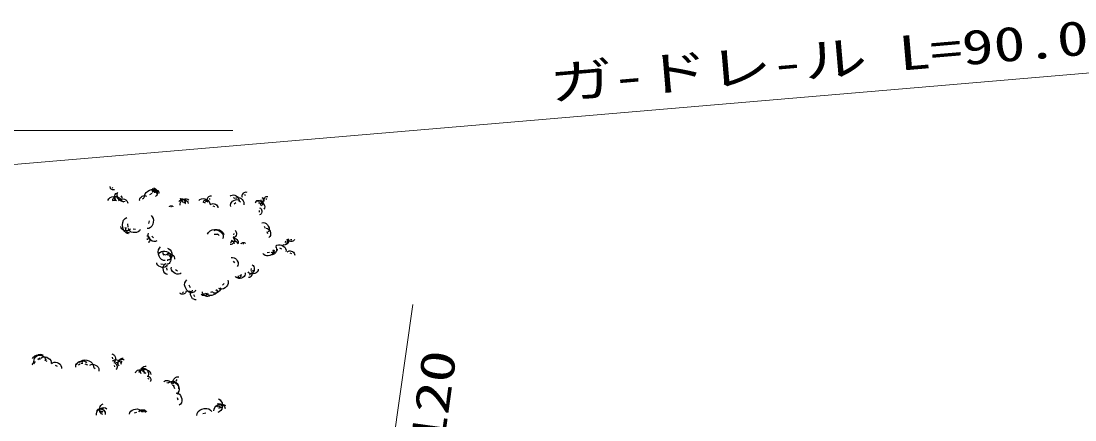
# Model space of a CAD drawing. Units: millimetres, scale not verified. Extents: x 40000 to 680000, y 20000 to 380000.
# Drawn here: x 121335 to 177162, y 303992 to 325115 of the extents above; entities that cross this region are included whole.
import ezdxf
from ezdxf.enums import TextEntityAlignment as Align

# ---------------------------------------------------------------- set-up
doc = ezdxf.new("R2010")
doc.units = ezdxf.units.MM
doc.header["$LTSCALE"] = 1000
for name, color, linetype, lineweight in [('M-BGD', 7, 'Continuous', 25), ('M-BGD-HTXT', 7, 'Continuous', 13), ('M-TTL-BAND', 7, 'Continuous', 25)]:
    doc.layers.add(name, color=color, linetype=linetype, lineweight=lineweight)
doc.styles.add('ＭＳ ゴシック', font='')
doc.styles.get('ＭＳ ゴシック').set_extended_font_data('MS Gothic')

# ---------------------------------------------------------------- blocks, each defined once
blk = doc.blocks.new('BUHIN259')
at = {"color": 7, "linetype": 'Continuous', "lineweight": 25}
blk.add_line((36, -24), (-36, 24), dxfattribs=at)
blk.add_lwpolyline([(-180, 122), (-135, 148), (-70, 158), (-14, 154), (45, 127), (99, 91), (150, 43), (177, -11), (187, -70), (180, -122)], dxfattribs=at)

msp = doc.modelspace()

# ---------------------------------------------------------------- linework, layer by layer
at = {"layer": 'M-BGD'}
for p, q in [((126154, 316295), (126200, 316264)), ((128418, 316080), (128375, 316131)), ((128419, 316010), (128396, 316098)), ((128493, 316043), (128416, 316066)), ((128493, 316071), (128431, 316059)), ((126373, 315596), (126226, 315604)), ((126357, 315711), (126307, 315669)), ((126429, 315853), (126414, 315768)), ((126616, 315854), (126693, 315758)), ((126792, 315527), (126696, 315554)), ((127834, 315737), (127765, 315687)), ((128259, 315975), (128131, 315910)), ((129911, 315530), (129861, 315588)), ((129988, 315498), (129891, 315517)), ((130039, 315536), (129946, 315482)), ((131109, 315472), (130989, 315519)), ((131142, 315563), (131091, 315548)), ((131340, 315722), (131302, 315657)), ((132682, 315714), (132589, 315756)), ((132717, 315486), (132624, 315425)), ((132959, 315522), (132874, 315591)), ((133210, 315938), (133164, 315881)), ((133997, 315473), (133912, 315477)), ((133989, 315457), (133924, 315500)), ((134037, 315571), (134056, 315640)), ((134338, 315720), (134303, 315666)), ((129306, 315272), (129268, 315272)), ((131594, 315286), (131513, 315317)), ((133971, 315000), (133971, 315077)), ((134082, 315325), (134024, 315410)), ((126969, 314370), (126988, 314197)), ((128096, 314399), (128138, 314537)), ((126824, 314182), (126924, 314159)), ((126981, 314065), (127016, 314011)), ((127272, 314105), (127396, 314094)), ((131737, 313815), (131563, 313819)), ((131836, 313761), (131747, 313850)), ((132603, 313790), (132627, 313867)), ((134289, 314135), (134224, 314235)), ((134407, 313854), (134380, 313950)), ((128041, 313528), (128025, 313601)), ((128255, 313716), (128344, 313635)), ((132477, 313450), (132512, 313535)), ((132663, 313338), (132586, 313349)), ((132729, 313426), (132683, 313480)), ((133130, 313320), (133083, 313317)), ((135323, 313390), (135373, 313456)), ((135359, 313396), (135371, 313450)), ((135611, 313554), (135680, 313554)), ((128825, 312869), (128875, 312723)), ((129015, 312722), (128892, 312749)), ((129134, 312701), (129122, 312828)), ((129295, 312605), (129210, 312655)), ((134377, 312856), (134492, 312883)), ((134669, 312907), (134719, 312996)), ((134706, 312947), (134771, 312978)), ((135153, 313029), (135045, 313087)), ((135670, 312781), (135589, 312816)), ((128742, 312265), (128854, 312238)), ((129107, 312419), (129130, 312512)), ((132655, 312303), (132594, 312400)), ((129040, 312044), (129056, 311925)), ((129509, 311959), (129613, 311893)), ((132810, 311597), (132868, 311605)), ((132932, 311640), (133025, 311687)), ((133445, 311660), (133472, 311725)), ((133522, 311913), (133541, 312013)), ((133579, 311890), (133687, 311917)), ((130230, 311138), (130288, 311000)), ((131997, 311124), (132093, 311213)), ((129881, 310749), (129946, 310768)), ((130376, 310843), (130441, 310847)), ((130464, 310626), (130514, 310537)), ((131017, 310676), (131087, 310688)), ((131106, 310700), (131183, 310661)), ((131387, 310758), (131502, 310789)), ((131651, 310848), (131728, 310902)), ((122368, 307206), (122226, 307217)), ((122322, 307262), (122228, 307175)), ((122711, 307093), (122600, 307148)), ((126204, 307227), (126184, 307313)), ((126668, 307086), (126601, 307046)), ((126665, 307100), (126621, 307017)), ((122041, 306998), (122013, 306966)), ((123261, 306824), (123155, 306875)), ((124451, 306943), (124380, 306891)), ((124604, 306976), (124501, 306956)), ((124874, 306896), (124728, 306944)), ((125265, 306702), (125170, 306765)), ((126308, 306804), (126289, 306879)), ((126448, 307008), (126357, 307039)), ((127856, 306672), (127805, 306594)), ((127960, 306456), (127834, 306488)), ((127919, 306459), (127864, 306549)), ((128103, 306137), (128072, 306196)), ((129147, 305934), (129064, 305958)), ((129586, 306124), (129531, 306053)), ((129456, 305773), (129349, 305836)), ((129484, 305635), (129436, 305773)), ((129654, 305035), (129622, 305165)), ((131773, 304671), (131782, 304815)), ((125595, 304434), (125512, 304448)), ((125658, 304446), (125550, 304377)), ((125645, 304389), (125575, 304442)), ((125670, 304621), (125667, 304509)), ((127458, 304378), (127329, 304354)), ((127817, 304414), (127737, 304414)), ((127836, 304417), (127797, 304431)), ((131122, 304356), (130961, 304313)), ((131918, 304642), (131797, 304588)), ((131883, 304682), (131838, 304735)), ((131963, 304638), (131869, 304660))]:
    msp.add_line(p, q, dxfattribs=at)
for points in [[(126293, 316202), (126264, 316186), (126223, 316179), (126187, 316181), (126149, 316198), (126114, 316221), (126081, 316251), (126064, 316286), (126058, 316323), (126061, 316357)], [(126383, 315598), (126342, 315629), (126307, 315683), (126288, 315736), (126289, 315801), (126300, 315864), (126323, 315929), (126361, 315975), (126410, 316007), (126460, 316022)], [(126848, 315565), (126776, 315549), (126684, 315563), (126609, 315592), (126540, 315653), (126482, 315725), (126434, 315811), (126420, 315895), (126432, 315979), (126462, 316047)], [(127877, 315779), (127875, 315864), (127912, 315966), (127962, 316044), (128047, 316108), (128143, 316157), (128251, 316193), (128350, 316189), (128443, 316157), (128513, 316106)], [(128262, 316112), (128295, 316148), (128349, 316175), (128400, 316187), (128460, 316179), (128518, 316162), (128575, 316134), (128614, 316094), (128639, 316045), (128648, 315997)], [(128291, 316231), (128329, 316240), (128378, 316235), (128418, 316220), (128455, 316189), (128487, 316151), (128514, 316106), (128523, 316062), (128518, 316017), (128503, 315980)], [(128308, 316036), (128318, 316072), (128346, 316110), (128377, 316137), (128421, 316153), (128467, 316161), (128517, 316163), (128558, 316149), (128593, 316124), (128616, 316094)], [(128349, 316275), (128403, 316265), (128461, 316228), (128503, 316185), (128531, 316123), (128548, 316056), (128556, 315984), (128540, 315923), (128506, 315869), (128465, 315832)], [(133071, 315765), (133052, 315805), (133048, 315861), (133055, 315908), (133082, 315956), (133117, 316000), (133160, 316040), (133208, 316059), (133259, 316063), (133302, 316054)], [(125933, 315619), (125976, 315696), (126061, 315767), (126145, 315810), (126254, 315823), (126364, 315817), (126479, 315793), (126564, 315739), (126630, 315662), (126666, 315581)], [(126207, 315584), (126197, 315622), (126203, 315671), (126217, 315711), (126249, 315749), (126287, 315780), (126331, 315808), (126376, 315816), (126421, 315811), (126457, 315796)], [(126503, 315608), (126543, 315652), (126609, 315687), (126672, 315703), (126747, 315695), (126819, 315675), (126892, 315642), (126940, 315593), (126973, 315532), (126985, 315473)], [(127626, 315587), (127617, 315637), (127630, 315701), (127652, 315751), (127697, 315797), (127749, 315834), (127810, 315865), (127869, 315872), (127927, 315861), (127973, 315837)], [(129699, 315556), (129734, 315603), (129797, 315641), (129858, 315662), (129931, 315660), (130003, 315645), (130077, 315618), (130128, 315574), (130164, 315517), (130180, 315460)], [(129761, 315374), (129757, 315438), (129780, 315515), (129814, 315575), (129876, 315626), (129945, 315667), (130025, 315698), (130098, 315699), (130169, 315678), (130224, 315644)], [(129761, 315704), (129805, 315716), (129862, 315709), (129909, 315693), (129953, 315657), (129991, 315613), (130023, 315562), (130034, 315510), (130029, 315458), (130011, 315415)], [(130750, 315611), (130807, 315663), (130896, 315699), (130978, 315712), (131072, 315693), (131162, 315658), (131250, 315607), (131306, 315539), (131340, 315457), (131348, 315380)], [(130991, 315517), (130996, 315548), (131016, 315582), (131039, 315607), (131074, 315624), (131112, 315636), (131153, 315642), (131188, 315634), (131220, 315616), (131242, 315594)], [(131224, 315526), (131199, 315564), (131187, 315619), (131187, 315669), (131208, 315722), (131236, 315771), (131275, 315818), (131320, 315844), (131371, 315856), (131417, 315853)], [(131351, 315379), (131389, 315414), (131450, 315438), (131505, 315447), (131569, 315435), (131629, 315412), (131689, 315377), (131727, 315331), (131750, 315276), (131756, 315224)], [(132404, 315841), (132451, 315879), (132524, 315903), (132590, 315910), (132663, 315890), (132733, 315858), (132800, 315813), (132841, 315757), (132864, 315690), (132867, 315629)], [(132439, 315301), (132430, 315367), (132450, 315448), (132482, 315513), (132542, 315570), (132611, 315616), (132692, 315653), (132768, 315659), (132843, 315642), (132902, 315609)], [(132704, 315730), (132764, 315758), (132846, 315763), (132916, 315751), (132987, 315711), (133051, 315659), (133109, 315594), (133137, 315523), (133142, 315448), (133128, 315383)], [(133742, 315484), (133767, 315529), (133815, 315570), (133864, 315596), (133927, 315603), (133991, 315600), (134057, 315587), (134107, 315556), (134145, 315512), (134166, 315465)], [(133793, 315585), (133833, 315609), (133891, 315619), (133941, 315616), (133995, 315593), (134044, 315562), (134090, 315520), (134115, 315472), (134125, 315420), (134121, 315373)], [(133908, 315580), (133969, 315589), (134044, 315572), (134104, 315543), (134158, 315487), (134201, 315424), (134236, 315350), (134242, 315279), (134227, 315210), (134197, 315156)], [(134094, 315779), (134127, 315751), (134152, 315703), (134163, 315657), (134158, 315604), (134143, 315552), (134119, 315499), (134084, 315464), (134041, 315441), (133998, 315432)], [(134234, 315558), (134214, 315591), (134206, 315638), (134207, 315680), (134226, 315724), (134252, 315765), (134286, 315803), (134325, 315823), (134369, 315832), (134407, 315828)], [(129191, 315272), (129201, 315292), (129222, 315312), (129244, 315325), (129272, 315329), (129301, 315329), (129331, 315325), (129354, 315312), (129373, 315292), (129383, 315272)], [(133971, 315232), (134012, 315211), (134052, 315169), (134077, 315126), (134086, 315069), (134086, 315011), (134077, 314950), (134051, 314904), (134012, 314867), (133971, 314846)], [(127027, 313850), (126928, 313885), (126829, 313971), (126762, 314062), (126726, 314187), (126711, 314318), (126718, 314456), (126765, 314567), (126842, 314659), (126930, 314717)], [(128223, 314815), (128286, 314756), (128334, 314658), (128355, 314566), (128341, 314458), (128310, 314354), (128259, 314250), (128187, 314181), (128097, 314137), (128011, 314121)], [(134093, 314436), (134164, 314445), (134251, 314423), (134321, 314388), (134382, 314322), (134431, 314247), (134470, 314160), (134475, 314078), (134456, 313998), (134420, 313935)], [(127124, 314113), (127085, 314065), (127019, 314026), (126955, 314007), (126878, 314011), (126803, 314029), (126727, 314059), (126674, 314107), (126638, 314168), (126623, 314228)], [(127085, 313903), (127047, 313899), (127001, 313910), (126964, 313930), (126931, 313965), (126905, 314005), (126885, 314052), (126882, 314096), (126893, 314139), (126912, 314173)], [(127642, 314071), (127604, 314008), (127530, 313951), (127457, 313917), (127364, 313910), (127272, 313919), (127176, 313943), (127106, 313992), (127053, 314059), (127026, 314129)], [(127994, 313748), (128038, 313737), (128084, 313704), (128116, 313668), (128137, 313616), (128148, 313561), (128151, 313502), (128136, 313452), (128107, 313410), (128071, 313381)], [(128521, 313473), (128454, 313447), (128364, 313446), (128288, 313463), (128212, 313511), (128146, 313572), (128086, 313647), (128060, 313725), (128059, 313808), (128078, 313878)], [(131216, 313827), (131264, 313919), (131361, 314006), (131460, 314060), (131589, 314079), (131719, 314076), (131855, 314051), (131957, 313990), (132038, 313902), (132084, 313807)], [(131570, 314027), (131641, 314051), (131735, 314048), (131814, 314027), (131890, 313973), (131957, 313906), (132015, 313825), (132038, 313742), (132036, 313656), (132013, 313584)], [(132673, 314021), (132708, 313989), (132735, 313934), (132747, 313883), (132740, 313824), (132722, 313766), (132694, 313708), (132654, 313670), (132605, 313645), (132557, 313636)], [(134326, 314143), (134385, 314132), (134449, 314093), (134496, 314048), (134527, 313980), (134548, 313908), (134557, 313828), (134541, 313762), (134505, 313702), (134461, 313661)], [(132581, 313704), (132618, 313663), (132642, 313599), (132650, 313540), (132635, 313473), (132609, 313410), (132571, 313347), (132522, 313308), (132463, 313285), (132408, 313280)], [(132432, 313372), (132459, 313411), (132507, 313444), (132554, 313462), (132612, 313464), (132670, 313455), (132729, 313436), (132772, 313403), (132802, 313359), (132817, 313315)], [(132590, 313587), (132632, 313598), (132685, 313592), (132728, 313577), (132769, 313543), (132804, 313502), (132833, 313454), (132843, 313406), (132838, 313357), (132822, 313318)], [(132991, 313309), (133001, 313335), (133025, 313361), (133049, 313378), (133083, 313386), (133118, 313389), (133154, 313386), (133184, 313373), (133207, 313352), (133222, 313328)], [(134829, 313202), (134888, 313245), (134977, 313269), (135057, 313271), (135144, 313242), (135224, 313199), (135302, 313140), (135347, 313069), (135370, 312987), (135368, 312913)], [(135474, 313587), (135496, 313543), (135502, 313481), (135495, 313428), (135466, 313373), (135429, 313324), (135381, 313279), (135329, 313257), (135272, 313250), (135223, 313259)], [(135394, 313558), (135420, 313538), (135441, 313502), (135452, 313468), (135450, 313427), (135442, 313386), (135426, 313345), (135401, 313317), (135368, 313297), (135336, 313289)], [(135819, 313554), (135801, 313517), (135763, 313481), (135724, 313458), (135672, 313450), (135620, 313450), (135566, 313458), (135524, 313482), (135491, 313517), (135472, 313554)], [(128975, 312430), (128884, 312441), (128781, 312496), (128705, 312562), (128650, 312664), (128612, 312774), (128591, 312896), (128611, 313000), (128660, 313095), (128725, 313162)], [(128645, 312803), (128692, 312863), (128774, 312911), (128852, 312936), (128946, 312931), (129038, 312911), (129132, 312874), (129197, 312817), (129242, 312742), (129262, 312668)], [(129040, 312755), (129090, 312788), (129162, 312804), (129226, 312803), (129295, 312777), (129358, 312739), (129419, 312689), (129453, 312630), (129468, 312564), (129464, 312505)], [(129176, 312697), (129220, 312660), (129254, 312597), (129271, 312538), (129266, 312467), (129249, 312397), (129219, 312327), (129174, 312280), (129116, 312247), (129060, 312234)], [(129099, 313083), (129170, 313056), (129242, 312992), (129290, 312924), (129314, 312831), (129323, 312736), (129316, 312634), (129280, 312554), (129222, 312488), (129157, 312447)], [(134724, 312937), (134708, 312868), (134658, 312794), (134602, 312741), (134520, 312706), (134433, 312686), (134339, 312679), (134260, 312702), (134192, 312747), (134146, 312802)], [(134819, 313173), (134854, 313123), (134872, 313048), (134872, 312982), (134846, 312910), (134809, 312844), (134758, 312780), (134698, 312744), (134630, 312727), (134569, 312730)], [(134902, 313039), (134902, 312996), (134881, 312945), (134855, 312907), (134810, 312876), (134761, 312853), (134706, 312837), (134656, 312840), (134609, 312858), (134575, 312885)], [(135427, 312885), (135467, 312920), (135529, 312942), (135586, 312949), (135650, 312933), (135711, 312907), (135770, 312870), (135807, 312822), (135828, 312765), (135832, 312712)], [(129078, 312184), (129034, 312131), (128959, 312089), (128887, 312068), (128801, 312073), (128717, 312094), (128633, 312129), (128575, 312183), (128535, 312251), (128519, 312319)], [(129087, 311686), (129018, 311709), (128949, 311767), (128901, 311829), (128875, 311915), (128863, 312005), (128866, 312101), (128897, 312178), (128950, 312242), (129010, 312283)], [(129822, 311762), (129759, 311723), (129668, 311706), (129588, 311709), (129503, 311744), (129425, 311794), (129352, 311858), (129311, 311933), (129295, 312016), (129301, 312090)], [(132470, 312592), (132538, 312600), (132622, 312579), (132688, 312545), (132745, 312481), (132791, 312409), (132828, 312325), (132832, 312247), (132814, 312170), (132779, 312110)], [(133580, 312213), (133628, 312177), (133669, 312112), (133691, 312049), (133689, 311973), (133675, 311898), (133647, 311821), (133602, 311767), (133542, 311729), (133483, 311712)], [(132984, 311620), (132973, 311587), (132945, 311553), (132915, 311530), (132873, 311517), (132830, 311512), (132783, 311513), (132746, 311528), (132715, 311553), (132695, 311582)], [(133210, 311779), (133210, 311717), (133183, 311644), (133146, 311588), (133084, 311543), (133014, 311508), (132936, 311483), (132865, 311487), (132798, 311511), (132747, 311548)], [(133903, 311971), (133889, 311906), (133844, 311835), (133792, 311785), (133715, 311752), (133634, 311732), (133546, 311724), (133472, 311744), (133408, 311785), (133363, 311836)], [(133526, 311856), (133554, 311825), (133573, 311775), (133579, 311729), (133567, 311677), (133547, 311628), (133518, 311580), (133479, 311550), (133434, 311532), (133391, 311529)], [(130403, 310722), (130313, 310728), (130211, 310774), (130133, 310834), (130073, 310929), (130030, 311033), (130001, 311149), (130014, 311252), (130056, 311347), (130114, 311416)], [(131882, 311010), (131891, 310954), (131876, 310885), (131850, 310830), (131800, 310780), (131742, 310740), (131675, 310707), (131610, 310700), (131547, 310713), (131497, 310740)], [(132286, 311390), (132308, 311315), (132301, 311217), (132275, 311136), (132215, 311059), (132143, 310992), (132056, 310934), (131969, 310914), (131878, 310920), (131804, 310947)], [(130077, 310807), (130070, 310766), (130044, 310722), (130014, 310690), (129968, 310668), (129919, 310653), (129865, 310646), (129819, 310657), (129778, 310680), (129750, 310710)], [(130572, 310855), (130557, 310819), (130523, 310783), (130488, 310760), (130440, 310749), (130391, 310746), (130339, 310751), (130298, 310771), (130265, 310802), (130245, 310836)], [(130614, 310360), (130554, 310356), (130481, 310379), (130424, 310413), (130376, 310472), (130338, 310538), (130310, 310614), (130309, 310684), (130330, 310752), (130364, 310803)], [(131225, 310711), (131213, 310671), (131181, 310629), (131146, 310600), (131096, 310583), (131044, 310574), (130988, 310574), (130943, 310590), (130904, 310619), (130879, 310653)], [(131337, 310584), (131296, 310553), (131234, 310535), (131178, 310531), (131117, 310550), (131059, 310579), (131003, 310619), (130970, 310668), (130952, 310725), (130952, 310777)], [(131734, 310850), (131720, 310780), (131672, 310704), (131617, 310649), (131536, 310612), (131449, 310589), (131354, 310579), (131274, 310599), (131204, 310642), (131155, 310696)], [(121942, 307241), (121986, 307314), (122070, 307380), (122154, 307420), (122260, 307429), (122367, 307420), (122477, 307393), (122558, 307338), (122620, 307261), (122652, 307182)], [(121958, 306903), (121948, 306926), (121947, 306958), (121952, 306984), (121969, 307011), (121990, 307035), (122015, 307056), (122042, 307066), (122071, 307067), (122096, 307061)], [(122038, 307002), (122016, 307075), (122024, 307172), (122049, 307251), (122108, 307327), (122179, 307392), (122264, 307449), (122351, 307469), (122439, 307463), (122512, 307436)], [(122379, 307258), (122438, 307303), (122527, 307330), (122607, 307334), (122695, 307307), (122778, 307266), (122858, 307209), (122906, 307138), (122931, 307057), (122931, 306982)], [(122942, 306977), (122997, 307021), (123082, 307048), (123158, 307053), (123243, 307029), (123323, 306990), (123401, 306937), (123447, 306870), (123472, 306792), (123474, 306721)], [(124239, 306789), (124230, 306840), (124242, 306905), (124266, 306957), (124312, 307004), (124365, 307042), (124427, 307074), (124487, 307080), (124546, 307069), (124593, 307045)], [(124296, 306917), (124312, 306977), (124359, 307040), (124410, 307085), (124483, 307112), (124560, 307127), (124643, 307130), (124711, 307107), (124770, 307065), (124809, 307015)], [(124436, 307038), (124499, 307104), (124604, 307153), (124701, 307174), (124815, 307157), (124924, 307122), (125034, 307066), (125105, 306989), (125151, 306893), (125165, 306802)], [(126145, 307487), (126196, 307475), (126252, 307437), (126291, 307395), (126316, 307333), (126331, 307268), (126336, 307197), (126318, 307139), (126284, 307088), (126243, 307053)], [(126176, 307103), (126217, 307143), (126283, 307172), (126344, 307184), (126415, 307172), (126483, 307148), (126550, 307112), (126594, 307063), (126622, 307002), (126630, 306945)], [(126467, 306967), (126464, 307014), (126480, 307070), (126505, 307114), (126550, 307151), (126600, 307181), (126658, 307203), (126711, 307204), (126763, 307190), (126803, 307164)], [(126535, 306852), (126501, 306897), (126483, 306964), (126480, 307025), (126502, 307092), (126534, 307154), (126579, 307214), (126633, 307249), (126695, 307266), (126751, 307266)], [(124981, 306891), (125040, 306925), (125124, 306939), (125198, 306934), (125275, 306900), (125346, 306852), (125413, 306791), (125449, 306721), (125462, 306644), (125454, 306576)], [(126249, 307028), (126295, 307019), (126344, 306988), (126379, 306952), (126403, 306900), (126418, 306843), (126424, 306782), (126411, 306730), (126383, 306685), (126348, 306654)], [(127581, 306551), (127632, 306610), (127717, 306658), (127798, 306681), (127895, 306674), (127990, 306650), (128086, 306609), (128151, 306548), (128195, 306470), (128213, 306393)], [(127702, 306436), (127673, 306484), (127661, 306554), (127664, 306615), (127692, 306679), (127730, 306739), (127781, 306794), (127838, 306824), (127902, 306836), (127958, 306830)], [(127754, 306731), (127817, 306737), (127894, 306715), (127954, 306682), (128007, 306622), (128048, 306554), (128080, 306476), (128083, 306402), (128063, 306332), (128030, 306277)], [(128009, 306314), (128049, 306316), (128097, 306299), (128134, 306276), (128164, 306236), (128188, 306192), (128205, 306142), (128204, 306095), (128190, 306052), (128167, 306018)], [(128898, 306005), (128933, 306043), (128991, 306073), (129045, 306086), (129109, 306079), (129171, 306062), (129233, 306033), (129275, 305990), (129302, 305938), (129313, 305887)], [(129136, 305963), (129198, 306003), (129289, 306023), (129369, 306022), (129456, 305989), (129536, 305942), (129612, 305879), (129654, 305805), (129673, 305722), (129669, 305647)], [(129342, 306049), (129428, 306038), (129525, 305987), (129597, 305924), (129649, 305829), (129684, 305725), (129704, 305610), (129686, 305512), (129639, 305422), (129578, 305359)], [(129420, 305911), (129397, 305959), (129391, 306026), (129399, 306084), (129431, 306144), (129472, 306197), (129524, 306246), (129581, 306270), (129643, 306276), (129696, 306266)], [(129559, 305425), (129637, 305408), (129721, 305353), (129781, 305290), (129821, 305198), (129844, 305100), (129853, 304994), (129828, 304905), (129778, 304827), (129717, 304775)], [(125660, 304286), (125601, 304318), (125546, 304381), (125511, 304445), (125500, 304527), (125503, 304611), (125519, 304698), (125559, 304764), (125616, 304815), (125677, 304844)], [(131555, 304481), (131558, 304560), (131597, 304651), (131648, 304721), (131730, 304775), (131821, 304816), (131923, 304843), (132013, 304834), (132097, 304799), (132160, 304749)], [(131749, 304843), (131789, 304853), (131841, 304846), (131884, 304830), (131924, 304796), (131957, 304756), (131986, 304708), (131995, 304661), (131989, 304613), (131972, 304574)], [(131800, 305101), (131875, 305059), (131943, 304975), (131985, 304892), (131996, 304785), (131989, 304678), (131964, 304566), (131911, 304483), (131835, 304419), (131755, 304385)], [(125334, 304237), (125325, 304314), (125349, 304407), (125387, 304482), (125458, 304547), (125539, 304599), (125633, 304640), (125721, 304646), (125807, 304625), (125874, 304586)], [(125345, 304476), (125374, 304517), (125427, 304553), (125479, 304572), (125542, 304572), (125605, 304562), (125669, 304540), (125714, 304504), (125747, 304455), (125763, 304406)], [(125436, 304546), (125482, 304570), (125548, 304577), (125604, 304570), (125662, 304540), (125714, 304501), (125762, 304451), (125787, 304396), (125793, 304337), (125785, 304285)], [(127071, 304305), (127092, 304380), (127150, 304460), (127215, 304516), (127307, 304550), (127403, 304568), (127508, 304571), (127594, 304542), (127667, 304489), (127716, 304427)], [(127576, 304414), (127597, 304457), (127641, 304498), (127687, 304524), (127746, 304534), (127806, 304534), (127869, 304524), (127917, 304497), (127955, 304457), (127977, 304414)], [(127721, 304459), (127738, 304476), (127767, 304488), (127793, 304492), (127823, 304487), (127851, 304476), (127880, 304461), (127898, 304439), (127909, 304414), (127912, 304389)], [(130639, 304227), (130658, 304324), (130725, 304431), (130801, 304507), (130915, 304559), (131035, 304591), (131168, 304605), (131279, 304576), (131377, 304516), (131444, 304441)], [(131681, 304705), (131718, 304750), (131781, 304786), (131841, 304804), (131913, 304799), (131984, 304782), (132055, 304753), (132104, 304707), (132137, 304650), (132151, 304593)]]:
    msp.add_lwpolyline(points, dxfattribs=at)
at = {"layer": 'M-BGD-HTXT'}
for p, q in [((119309, 317387), (205886, 324748)), ((137739, 279233), (142085, 310106))]:
    msp.add_line(p, q, dxfattribs=at)
at = {"layer": 'M-TTL-BAND', "lineweight": 13}
msp.add_lwpolyline([(81484, 286932), (105396, 319313), (132547, 319313)], dxfattribs=at)

# ---------------------------------------------------------------- block references
at = {"layer": 'M-BGD', "rotation": 39.30197}
msp.add_blockref('BUHIN259', (127614, 306512), dxfattribs=at)

# ---------------------------------------------------------------- texts
at = {"layer": 'M-BGD-HTXT', "style": 'ＭＳ ゴシック', "width": 1.35}
for s, rotation, p in [('ガ-ドレ-ル L=90.0', 4.9, (149459, 320354)), ('R=120', 82.1, (143800, 299130))]:
    msp.add_text(s, height=1833, rotation=rotation, dxfattribs=at).set_placement(p, align=Align.BOTTOM_LEFT)

doc.saveas('drawing.dxf')
